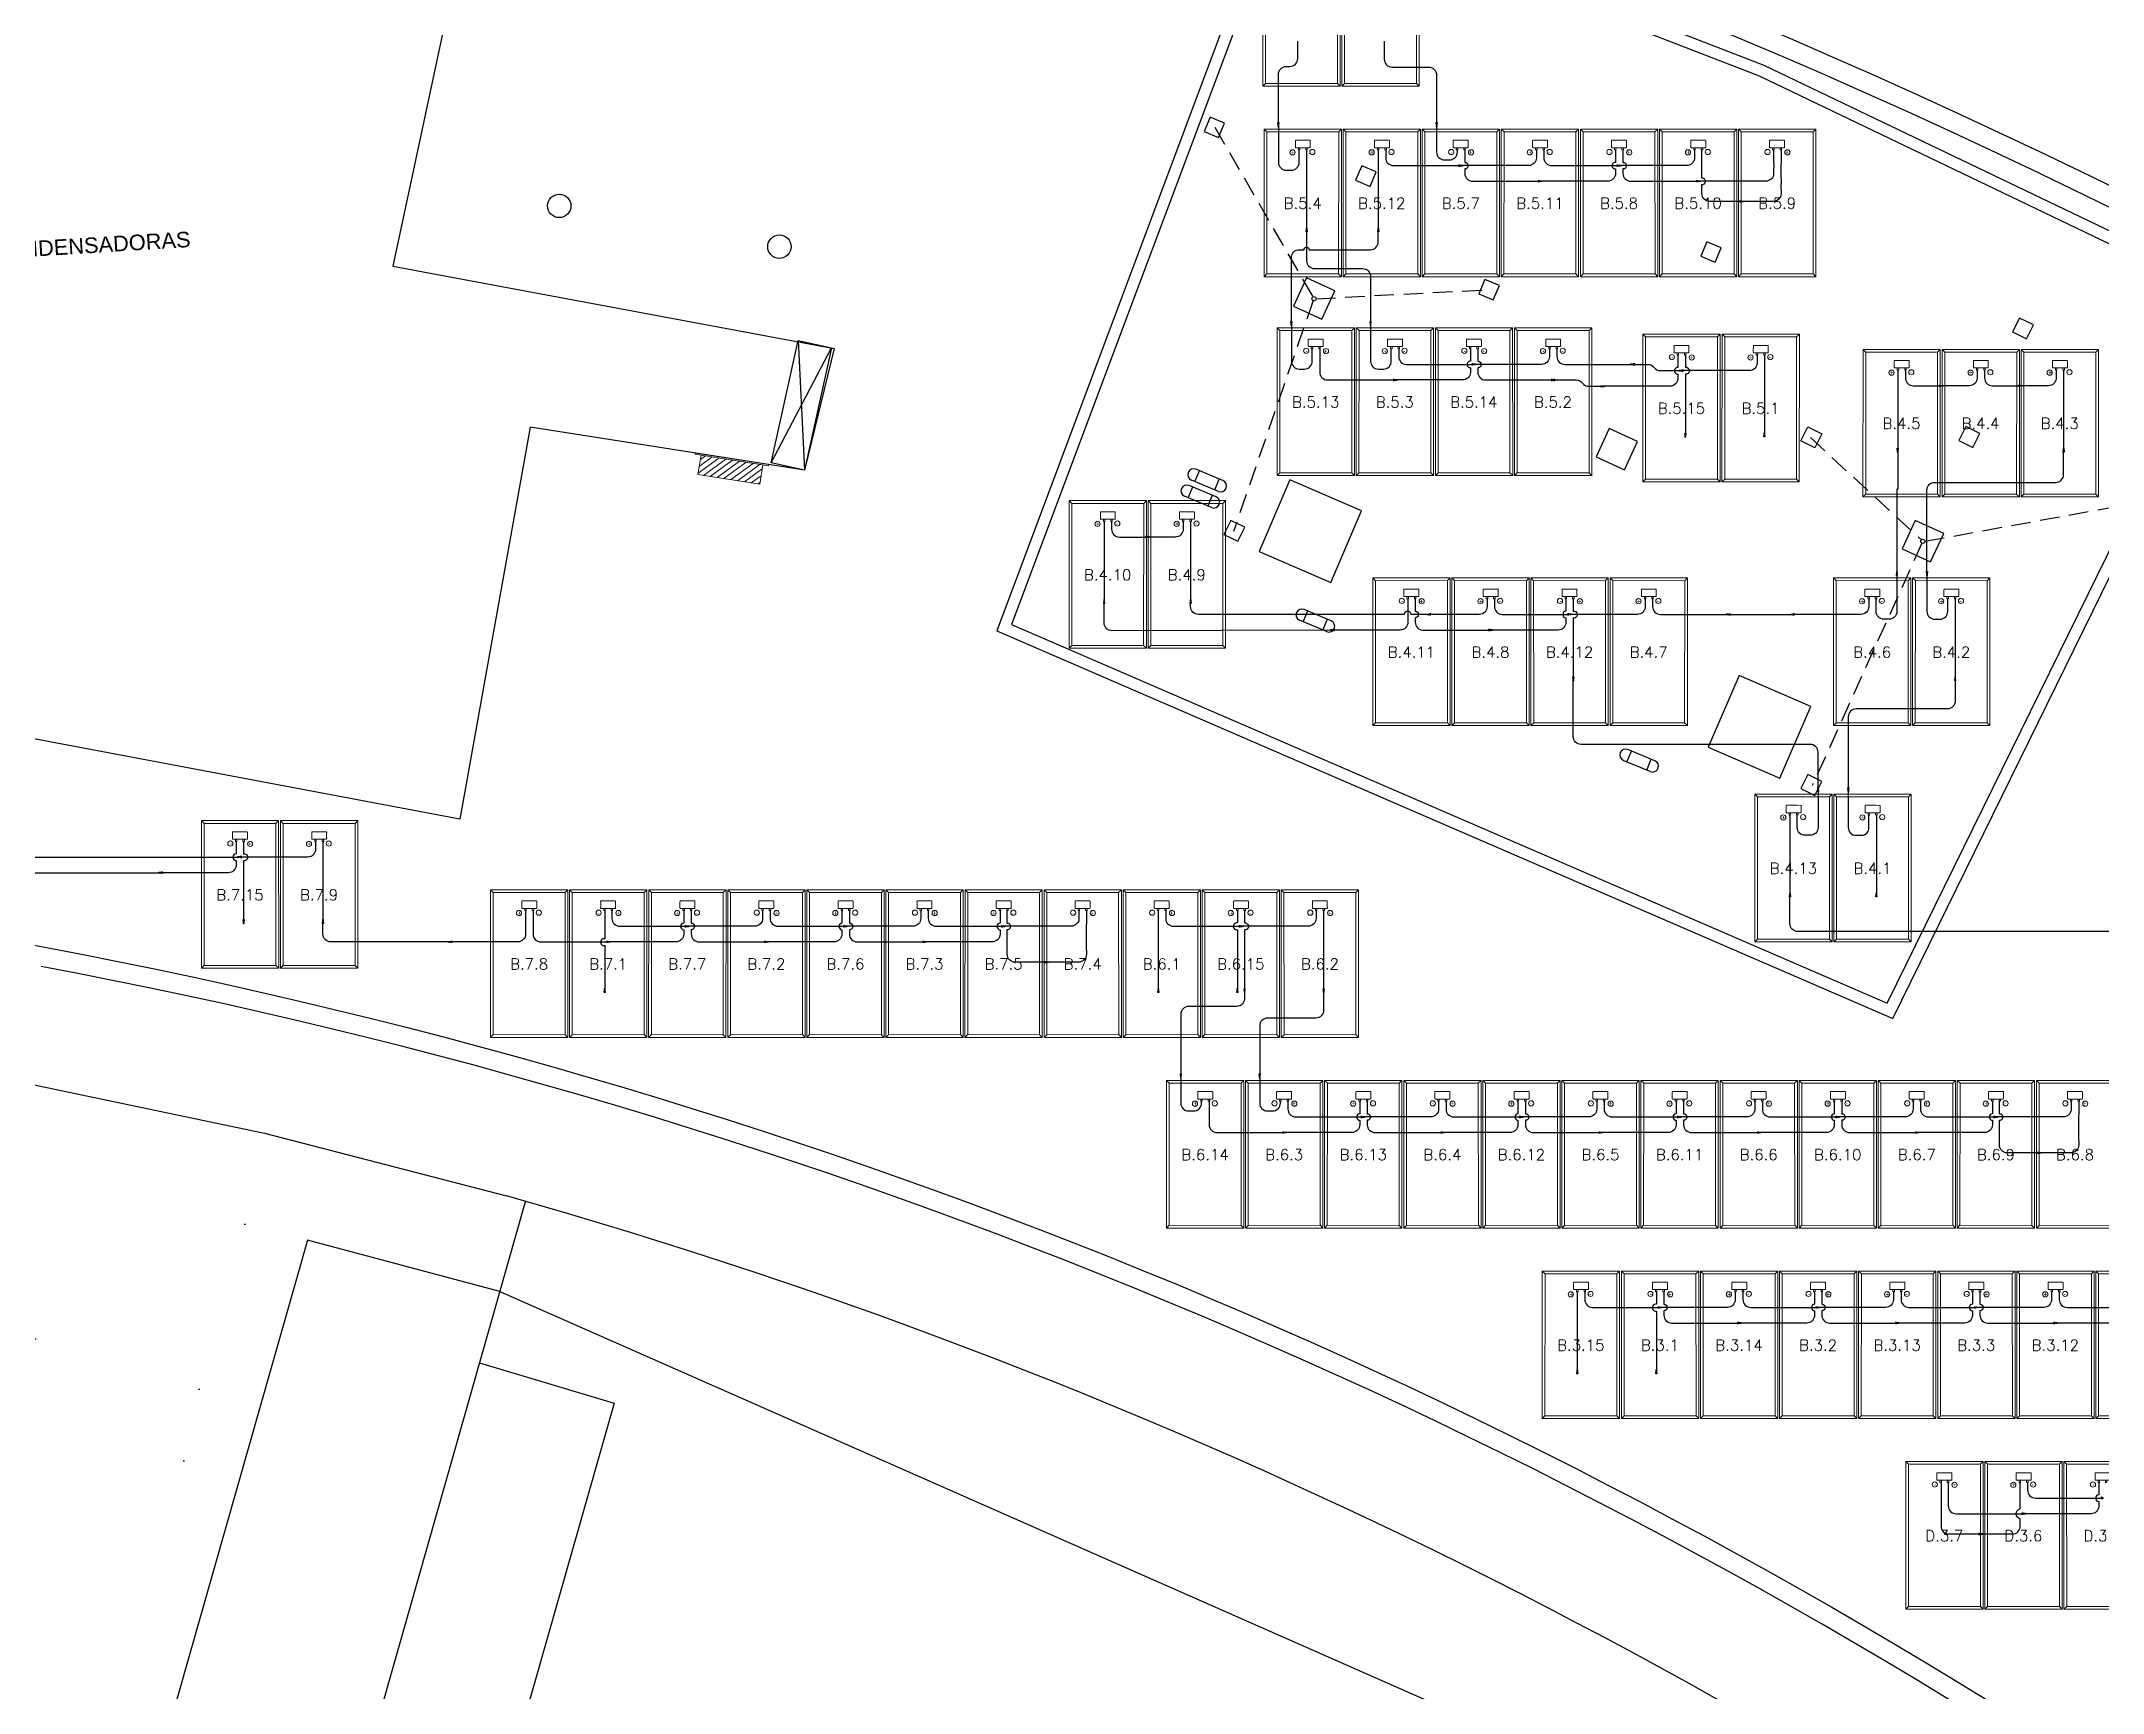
# Model space of a CAD drawing. Header units: metres. Extents: x 1796 to 2240, y -1398 to -999.
# Drawn here: x 2028.42 to 2054.83, y -1187.99 to -1166.85 of the extents above; entities that cross this region are included whole.
import ezdxf

# ---------------------------------------------------------------- set-up
doc = ezdxf.new("R2010")
doc.units = ezdxf.units.M
doc.header["$MEASUREMENT"] = 0
doc.linetypes.add('HIDDEN', pattern=[0.375, 0.25, -0.125])
for name, color, linetype in [('ARQUITETURA', 253, 'CONTINUOUS'), ('CABO_MODULO_FV', 7, 'CONTINUOUS'), ('CABO_ORION_FV', 7, 'CONTINUOUS'), ('CONECTOR_MODULO_FV', 3, 'CONTINUOUS'), ('MÓDULOS FV', 7, 'CONTINUOUS'), ('SHAFT', 6, 'CONTINUOUS')]:
    doc.layers.add(name, color=color, linetype=linetype)
for name, color, linetype, lineweight in [('MOD_ALOCADOS_A', 5, 'CONTINUOUS', 9), ('MODULOS_PV', 2, 'CONTINUOUS', 9), ('String Box', 3, 'CONTINUOUS', 9)]:
    doc.layers.add(name, color=color, linetype=linetype, lineweight=lineweight)
doc.styles.add('ENGECAD', font='arial.ttf')
doc.styles.add('R120-500', font='romans.shx', dxfattribs={"height": 1.5})

# ---------------------------------------------------------------- blocks, each defined once
blk = doc.blocks.new('modulo')
at = {"layer": 'MODULOS_PV', "color": 8}
for p, q in [((-0.751, 2.014), (-0.753, 2.063)), ((-1.381, 1.342), (-1.43, 1.34)), ((0.577, 0.769), (0.626, 0.771)), ((-0.053, 0.097), (-0.051, 0.048))]:
    blk.add_line(p, q, dxfattribs=at)
for points in [[(-1.43, 1.34), (-0.753, 2.063), (0.626, 0.771), (-0.051, 0.048)], [(-1.381, 1.342), (-0.751, 2.014), (0.577, 0.769), (-0.053, 0.097)]]:
    blk.add_lwpolyline(points, close=True, dxfattribs=at)
for points in [[(-0.956, 1.498), (-0.935, 1.478), (-0.922, 1.492), (-0.943, 1.512)], [(-0.878, 1.581), (-0.857, 1.562), (-0.87, 1.548), (-0.891, 1.567)]]:
    blk.add_lwpolyline(points, dxfattribs=at)
blk.add_circle((-0.793, 1.591), 0.0332, dxfattribs=at)
at = {"layer": 'MODULOS_PV', "color": 1}
blk.add_circle((-0.963, 1.403), 0.0332, dxfattribs=at)
at = {"layer": 'MODULOS_PV', "color": 8}
blk.add_open_spline([(-0.986, 1.473), (-1.006, 1.493), (-1.027, 1.512), (-1.048, 1.532), (-1.048, 1.532), (-1.049, 1.534), (-1.049, 1.536), (-1.048, 1.538), (-1.048, 1.539), (-1.007, 1.583), (-0.966, 1.627), (-0.925, 1.67), (-0.924, 1.671), (-0.922, 1.672), (-0.919, 1.672), (-0.918, 1.671), (-0.917, 1.671), (-0.897, 1.652), (-0.876, 1.632), (-0.855, 1.613), (-0.855, 1.612), (-0.854, 1.611), (-0.854, 1.608), (-0.855, 1.606), (-0.855, 1.605), (-0.896, 1.561), (-0.937, 1.518), (-0.978, 1.474), (-0.979, 1.473), (-0.981, 1.472), (-0.984, 1.472), (-0.985, 1.473), (-0.986, 1.473)], degree=3, knots=[0, 0, 0, 0, 1, 1, 1, 1.002534, 1.003925, 1.008052, 1.008052, 1.008052, 2.008052, 2.008052, 2.008052, 2.012179, 2.01357, 2.016104, 2.016104, 2.016104, 3.016104, 3.016104, 3.016104, 3.018638, 3.02003, 3.024156, 3.024156, 3.024156, 4.024156, 4.024156, 4.024156, 4.028283, 4.029675, 4.032208, 4.032208, 4.032208, 4.032208], dxfattribs=at)
at = {"layer": 'MODULOS_PV', "color": 8, "insert": (-0.827, 1.597), "char_height": 0.0572, "width": 0.10748, "attachment_point": 1, "rotation": 46.8722}
blk.add_mtext('-', dxfattribs=at)
at = {"layer": 'MODULOS_PV', "color": 1, "insert": (-0.997, 1.409), "char_height": 0.0572, "width": 0.10748, "attachment_point": 1, "rotation": 46.8722}
blk.add_mtext('+', dxfattribs=at)
blk = doc.blocks.new('CONECTOR_PLACA')
at = {"layer": 'CONECTOR_MODULO_FV'}
blk.add_hatch(color=256, dxfattribs=at).paths.add_polyline_path([(-0.001, -0.018), (0.001, -0.018), (0.001, -0.024), (0, -0.024), (-0.001, -0.024)])
for p, q in [((0, 0), (-0.006, 0)), ((-0.006, 0), (-0.006, -0.018)), ((0.006, 0), (0, 0)), ((0.006, -0.018), (0.006, 0)), ((-0.006, -0.018), (0.006, -0.018)), ((-0.001, -0.018), (-0.001, -0.024)), ((0.001, -0.018), (0.001, -0.024))]:
    blk.add_line(p, q, dxfattribs=at)
for points in [[(-0.002, -0.018), (-0.002, -0.022), (-0.001, -0.023), (-0.001, -0.024), (0, -0.024)], [(0.002, -0.018), (0.002, -0.022), (0.001, -0.023), (0.001, -0.024), (0, -0.024)]]:
    blk.add_lwpolyline(points, dxfattribs=at)
blk = doc.blocks.new('CONECTOR ORION')
at = {"layer": 'CONECTOR_MODULO_FV', "true_color": 0xf8d731}
blk.add_hatch(color=40, dxfattribs=at).paths.add_polyline_path([(-537.822, -669.536), (-537.822, -669.538), (-537.816, -669.538), (-537.816, -669.537), (-537.816, -669.536)])
at = {"layer": 'CONECTOR_MODULO_FV', "color": 40, "true_color": 0xf8d731}
for p, q in [((-537.84, -669.537), (-537.84, -669.531)), ((-537.84, -669.531), (-537.822, -669.531)), ((-537.84, -669.543), (-537.84, -669.537)), ((-537.822, -669.543), (-537.84, -669.543)), ((-537.822, -669.531), (-537.822, -669.543)), ((-537.822, -669.536), (-537.816, -669.536)), ((-537.822, -669.538), (-537.816, -669.538))]:
    blk.add_line(p, q, dxfattribs=at)
for points in [[(-537.822, -669.534), (-537.818, -669.534), (-537.817, -669.536), (-537.816, -669.536), (-537.816, -669.537)], [(-537.822, -669.539), (-537.818, -669.539), (-537.817, -669.538), (-537.816, -669.538), (-537.816, -669.537)]]:
    blk.add_lwpolyline(points, dxfattribs=at)

msp = doc.modelspace()

# ---------------------------------------------------------------- hatches: boundary and pattern name
at = {"layer": 'ARQUITETURA'}
h = msp.add_hatch(dxfattribs=at)
h.set_pattern_fill('AR-SAND', color=116, scale=3, angle=-46.877, style=0)
h.set_pattern_definition([(350.62296, (1466.5355, -762.2295), (4.08992, 4.08927), [0, -4.56, 0, -5.1, 0, -4.875]), (320.623, (1466.5355, -762.2295), (9.808834, 1.91215), [0, -2.46, 0, -4.11, 0, -1.575]), (280.62296, (1464.013, -759.536), (6.39856, -6.807323), [0, -1.5, 0, -5.4, 0, -7.05]), (270.623, (1464.013, -759.536), (8.08648, -4.78256), [0, -0.75, 0, -3.54, 0, -4.05])])
h.paths.add_polyline_path([(2034.003, -1199.578), (2030.034, -1197.824), (2030.756, -1195.285), (2030.525, -1195.183), (2031.078, -1193.241), (2028.953, -1192.304), (2031.828, -1182.199), (2034.292, -1182.856), (2034.62, -1181.702, 0.00088), (2034.38, -1181.633), (2031.277, -1180.832), (2028.142, -1180.171), (2017.035, -1178.091), (2010.572, -1176.881), (2018.535, -1211.035), (2028.131, -1212.91)])
at = {"layer": 'String Box'}
h = msp.add_hatch(dxfattribs=at)
h.set_pattern_fill('ANSI31', color=256, scale=0.5, angle=351.1313)
h.set_pattern_definition([(36.131336, (2364.90694, -885.9768), (-0.036852386, 0.05047922), [])])
h.paths.add_polyline_path([(2036.87, -1172.151), (2036.831, -1172.398), (2037.622, -1172.521), (2037.66, -1172.274)])

# ---------------------------------------------------------------- linework, layer by layer
at = {"layer": 'ARQUITETURA', "linetype": 'HIDDEN'}
for p, q in [((2043.451, -1167.95), (2044.706, -1170.124)), ((2044.748, -1170.147), (2046.966, -1170.031)), ((2044.711, -1170.171), (2043.689, -1173.129)), ((2051.081, -1171.925), (2052.502, -1173.235)), ((2052.548, -1173.252), (2054.955, -1172.814)), ((2052.509, -1173.277), (2051.105, -1176.379))]:
    msp.add_line(p, q, dxfattribs=at)
at = {"layer": 'ARQUITETURA'}
for p, q in [((2043.497, -1172.614), (2043.151, -1172.469)), ((2043.197, -1172.488), (2043.255, -1172.35)), ((2043.555, -1172.476), (2043.209, -1172.331)), ((2043.451, -1172.595), (2043.509, -1172.456)), ((2043.41, -1172.822), (2043.064, -1172.676)), ((2043.11, -1172.696), (2043.168, -1172.557)), ((2043.468, -1172.683), (2043.122, -1172.538)), ((2043.364, -1172.802), (2043.422, -1172.664)), ((2044.883, -1174.409), (2044.537, -1174.264)), ((2044.583, -1174.283), (2044.641, -1174.145)), ((2044.941, -1174.271), (2044.595, -1174.126)), ((2044.837, -1174.39), (2044.895, -1174.251)), ((2049.088, -1176.063), (2048.742, -1175.918)), ((2049.03, -1176.202), (2048.684, -1176.057)), ((2048.731, -1176.076), (2048.789, -1175.938)), ((2048.984, -1176.182), (2049.042, -1176.044)), ((2028.142, -1180.171), (2031.277, -1180.832)), ((2031.277, -1180.832), (2034.38, -1181.633)), ((2034.622, -1181.696), (2030.034, -1197.824)), ((2031.828, -1182.199), (2028.953, -1192.304)), ((2034.292, -1182.856), (2031.828, -1182.199)), ((2034.292, -1182.856), (2051.642, -1190.504)), ((2034.032, -1183.77), (2035.756, -1184.288)), ((2035.756, -1184.288), (2032.419, -1196.018))]:
    msp.add_line(p, q, dxfattribs=at)
for points in [[(2026.848, -1173.552), (2021.943, -1172.57), (2023.577, -1162.35), (2034.056, -1164.419), (2032.923, -1169.73), (2038.577, -1170.784), (2038.196, -1172.341), (2034.683, -1171.793), (2033.78, -1176.812), (2026.508, -1175.441)], [(2052.065, -1179.168), (2056.474, -1170.194), (2050.429, -1167.298), (2044.36, -1164.949), (2040.849, -1174.32)], [(2043.313, -1168.006), (2043.498, -1168.083), (2043.575, -1167.899), (2043.39, -1167.821)], [(2045.255, -1168.631), (2045.44, -1168.709), (2045.517, -1168.524), (2045.333, -1168.447)], [(2049.676, -1169.601), (2049.861, -1169.679), (2049.938, -1169.494), (2049.753, -1169.417)], [(2044.458, -1170.241), (2044.821, -1170.408), (2044.988, -1170.045), (2044.625, -1169.878)], [(2046.835, -1170.084), (2047.019, -1170.161), (2047.096, -1169.977), (2046.912, -1169.9)], [(2053.67, -1170.573), (2053.849, -1170.661), (2053.937, -1170.482), (2053.758, -1170.394)], [(2048.336, -1172.171), (2048.7, -1172.338), (2048.866, -1171.974), (2048.503, -1171.807)], [(2051.137, -1172.056), (2050.959, -1171.967), (2051.048, -1171.788), (2051.227, -1171.878)], [(2052.984, -1171.963), (2053.163, -1172.051), (2053.252, -1171.872), (2053.072, -1171.784)], [(2044.018, -1173.385), (2044.936, -1173.782), (2045.332, -1172.864), (2044.414, -1172.467)], [(2043.569, -1173.164), (2043.748, -1173.253), (2043.837, -1173.073), (2043.657, -1172.985)], [(2052.257, -1173.349), (2052.621, -1173.515), (2052.788, -1173.152), (2052.424, -1172.985)], [(2049.771, -1175.888), (2050.689, -1176.285), (2051.086, -1175.367), (2050.168, -1174.97)], [(2050.958, -1176.417), (2051.138, -1176.506), (2051.226, -1176.326), (2051.046, -1176.238)]]:
    msp.add_lwpolyline(points, close=True, dxfattribs=at)
msp.add_lwpolyline([(2052.137, -1179.363), (2056.676, -1170.124), (2050.488, -1167.16), (2044.273, -1164.755), (2040.659, -1174.401), (2052.137, -1179.362)], dxfattribs=at)
msp.add_lwpolyline([(2006.496, -1174.337), (2028.464, -1178.451, -0.210066), (2076.809, -1211.471)], format="xyb", dxfattribs=at)
at = {"layer": 'ARQUITETURA', "color": 6}
for centre in [(2035.054, -1168.959), (2037.874, -1169.481)]:
    msp.add_circle(centre, 0.15, dxfattribs=at)
at = {"layer": 'ARQUITETURA'}
for centre in [(2044.722, -1170.146), (2052.521, -1173.253)]:
    msp.add_circle(centre, 0.0267, dxfattribs=at)
for centre, radius, start, end in [((2015.073, -1249.958), 90.5, 31.93963, 79.39324), ((2015.073, -1249.958), 90.25, 31.93963, 79.39324), ((2043.18, -1172.4), 0.075, 67.2415, 247.2415), ((2043.526, -1172.545), 0.075, 247.2415, 67.2415), ((2043.093, -1172.607), 0.075, 67.2415, 247.2415), ((2043.439, -1172.752), 0.075, 247.2415, 67.2415), ((2044.566, -1174.195), 0.075, 67.2415, 247.2415), ((2044.912, -1174.34), 0.075, 247.2415, 67.2415), ((2048.713, -1175.987), 0.075, 67.2415, 247.2415), ((2049.059, -1176.132), 0.075, 247.2415, 67.2415), ((2015.073, -1249.958), 72.5, 31.93963, 79.39324), ((2015.073, -1249.958), 71, 31.93963, 74.22149)]:
    msp.add_arc(centre, radius, start, end, dxfattribs=at)
at = {"layer": 'CABO_MODULO_FV'}
for p, q in [((2044.627, -1168.242), (2044.627, -1169.242)), ((2050.492, -1170.868), (2050.492, -1171.868)), ((2054.324, -1171.062), (2054.324, -1172.062)), ((2043.142, -1172.999), (2043.142, -1173.999)), ((2052.935, -1173.989), (2052.935, -1174.989)), ((2051.926, -1176.757), (2051.926, -1177.757)), ((2032.027, -1177.096), (2032.027, -1178.096)), ((2042.727, -1177.981), (2042.727, -1178.981))]:
    msp.add_line(p, q, dxfattribs=at)
at = {"layer": 'CABO_MODULO_FV', "color": 1}
for p, q in [((2045.545, -1168.242), (2045.545, -1169.242)), ((2052.2, -1171.062), (2052.2, -1172.062)), ((2042.034, -1172.999), (2042.034, -1173.999)), ((2050.818, -1176.757), (2050.818, -1177.757)), ((2044.845, -1177.981), (2044.845, -1178.981)), ((2048.095, -1182.862), (2048.095, -1183.862))]:
    msp.add_line(p, q, dxfattribs=at)
for points in [[(2044.266, -1167.941), (2044.266, -1168.402, 0.414211), (2044.366, -1168.502), (2044.432, -1168.502, 0.414214), (2044.532, -1168.402), (2044.532, -1168.242)], [(2047.571, -1168.242), (2047.571, -1168.342, -0.414214), (2047.471, -1168.442), (2046.623, -1168.442)], [(2046.654, -1168.242), (2046.654, -1168.401, -1), (2046.654, -1168.486), (2046.654, -1168.542, 0.414214), (2046.754, -1168.642), (2047.595, -1168.642)], [(2049.597, -1168.242), (2049.597, -1168.342, -0.414214), (2049.497, -1168.442), (2048.649, -1168.442)], [(2048.68, -1168.242), (2048.68, -1168.401, -1), (2048.68, -1168.486), (2048.68, -1168.542, 0.414214), (2048.78, -1168.642), (2049.621, -1168.642)], [(2050.705, -1168.242), (2050.703, -1168.6, -0.030541), (2050.703, -1168.688), (2050.705, -1168.802, -0.414214), (2050.605, -1168.902), (2050.222, -1168.902)], [(2045.446, -1170.486), (2045.446, -1170.947, 0.414211), (2045.546, -1171.047), (2045.612, -1171.047, 0.414214), (2045.712, -1170.947), (2045.712, -1170.787)], [(2044.795, -1170.787), (2044.795, -1170.946, -0.003938), (2044.795, -1171.031), (2044.795, -1171.087, 0.414214), (2044.895, -1171.187), (2045.736, -1171.187)], [(2047.738, -1170.787), (2047.738, -1170.887, -0.414214), (2047.638, -1170.987), (2046.791, -1170.987)], [(2046.82, -1170.787), (2046.82, -1170.946, -1), (2046.82, -1171.031), (2046.82, -1171.087, 0.414214), (2046.92, -1171.187), (2047.761, -1171.187)], [(2050.397, -1170.868), (2050.397, -1170.968, -0.414214), (2050.297, -1171.068), (2049.45, -1171.068)], [(2049.479, -1170.868), (2049.479, -1171.025, -1.170805), (2049.479, -1171.113), (2049.479, -1171.868)], [(2053.216, -1171.062), (2053.216, -1171.162, -0.414214), (2053.116, -1171.262), (2052.78, -1171.262)], [(2054.229, -1171.062), (2054.229, -1171.162, -0.414214), (2054.129, -1171.262), (2053.793, -1171.262)], [(2043.047, -1172.999), (2043.047, -1173.099, -0.414214), (2042.947, -1173.199), (2042.611, -1173.199)], [(2052.574, -1173.689), (2052.574, -1174.15, 0.414211), (2052.674, -1174.25), (2052.74, -1174.25, 0.414214), (2052.84, -1174.15), (2052.84, -1173.989)], [(2046.018, -1173.989), (2046.018, -1174.148, -1), (2046.018, -1174.233), (2046.018, -1174.289, 0.414214), (2046.118, -1174.389), (2046.959, -1174.389)], [(2046.938, -1173.989), (2046.938, -1174.089, -0.414214), (2046.838, -1174.189), (2046.219, -1174.189)], [(2048.964, -1173.989), (2048.964, -1174.089, -0.414214), (2048.864, -1174.189), (2048.016, -1174.189)], [(2048.043, -1173.989), (2048.043, -1174.147, -1.170805), (2048.043, -1174.235), (2048.043, -1174.989)], [(2051.827, -1173.989), (2051.827, -1174.089, -0.414214), (2051.727, -1174.189), (2050.879, -1174.189)], [(2051.565, -1176.456), (2051.565, -1176.917, 0.414211), (2051.665, -1177.017), (2051.731, -1177.017, 0.414214), (2051.831, -1176.917), (2051.831, -1176.757)], [(2031.932, -1177.096), (2031.932, -1177.196, -0.414214), (2031.832, -1177.296), (2030.984, -1177.296)], [(2031.011, -1177.096), (2031.011, -1177.254, -1.170805), (2031.011, -1177.342), (2031.011, -1178.096)], [(2034.623, -1177.981), (2034.623, -1178.14, 0.001519), (2034.623, -1178.225), (2034.623, -1178.281, -0.414214), (2034.523, -1178.381), (2033.682, -1178.381)], [(2036.648, -1177.981), (2036.648, -1178.14, 0.928013), (2036.648, -1178.225), (2036.648, -1178.281, -0.414214), (2036.548, -1178.381), (2035.707, -1178.381)], [(2035.728, -1177.981), (2035.728, -1178.081, 0.414214), (2035.828, -1178.181), (2036.663, -1178.181)], [(2038.674, -1177.981), (2038.674, -1178.14, 0.928013), (2038.674, -1178.225), (2038.674, -1178.281, -0.414214), (2038.574, -1178.381), (2037.733, -1178.381)], [(2037.754, -1177.981), (2037.754, -1178.081, 0.414214), (2037.854, -1178.181), (2038.689, -1178.181)], [(2040.7, -1177.981), (2040.7, -1178.14, 0.928013), (2040.7, -1178.225), (2040.7, -1178.281, -0.414214), (2040.6, -1178.381), (2039.759, -1178.381)], [(2039.78, -1177.981), (2039.78, -1178.081, 0.414214), (2039.88, -1178.181), (2040.715, -1178.181)], [(2041.806, -1177.981), (2041.804, -1178.339, -0.030541), (2041.804, -1178.427), (2041.806, -1178.541, -0.414214), (2041.706, -1178.641), (2041.323, -1178.641)], [(2042.822, -1177.981), (2042.822, -1178.081, 0.414214), (2042.922, -1178.181), (2043.757, -1178.181)], [(2043.74, -1177.981), (2043.74, -1178.139, 1.170805), (2043.74, -1178.227), (2043.74, -1178.981)], [(2043.016, -1180.121), (2043.016, -1180.446, 0.414211), (2043.116, -1180.546), (2043.182, -1180.546, 0.414214), (2043.282, -1180.446), (2043.282, -1180.422)], [(2045.308, -1180.422), (2045.308, -1180.581, 0.928013), (2045.308, -1180.666), (2045.308, -1180.722, -0.414214), (2045.208, -1180.822), (2044.367, -1180.822)], [(2044.387, -1180.422), (2044.387, -1180.522, 0.414214), (2044.487, -1180.622), (2045.322, -1180.622)], [(2047.334, -1180.422), (2047.334, -1180.581, 0.928013), (2047.334, -1180.666), (2047.334, -1180.722, -0.414214), (2047.234, -1180.822), (2046.393, -1180.822)], [(2046.413, -1180.422), (2046.413, -1180.522, 0.414214), (2046.513, -1180.622), (2047.348, -1180.622)], [(2049.36, -1180.422), (2049.36, -1180.581, 0.928013), (2049.36, -1180.666), (2049.36, -1180.722, -0.414214), (2049.26, -1180.822), (2048.419, -1180.822)], [(2048.439, -1180.422), (2048.439, -1180.522, 0.414214), (2048.539, -1180.622), (2049.374, -1180.622)], [(2051.386, -1180.422), (2051.386, -1180.581, 0.928013), (2051.386, -1180.666), (2051.386, -1180.722, -0.414214), (2051.286, -1180.822), (2050.445, -1180.822)], [(2050.465, -1180.422), (2050.465, -1180.522, 0.414214), (2050.565, -1180.622), (2051.4, -1180.622)], [(2053.412, -1180.422), (2053.412, -1180.581, 0.928013), (2053.412, -1180.666), (2053.412, -1180.722, -0.414214), (2053.312, -1180.822), (2052.471, -1180.822)], [(2052.491, -1180.422), (2052.491, -1180.522, 0.414214), (2052.591, -1180.622), (2053.426, -1180.622)], [(2054.517, -1180.422), (2054.515, -1180.78, -0.030541), (2054.515, -1180.868), (2054.517, -1180.982, -0.414214), (2054.417, -1181.082), (2054.035, -1181.082)], [(2050.117, -1182.862), (2050.117, -1182.962, -0.414214), (2050.017, -1183.062), (2049.173, -1183.062)], [(2049.204, -1182.862), (2049.204, -1183.021, -1), (2049.204, -1183.106), (2049.204, -1183.162, 0.414214), (2049.304, -1183.262), (2050.145, -1183.262)], [(2052.143, -1182.862), (2052.143, -1182.962, -0.414214), (2052.043, -1183.062), (2051.199, -1183.062)], [(2051.226, -1182.862), (2051.226, -1183.021, -1), (2051.226, -1183.106), (2051.226, -1183.162, 0.414214), (2051.326, -1183.262), (2052.167, -1183.262)], [(2054.169, -1182.862), (2054.169, -1182.962, -0.414214), (2054.069, -1183.062), (2053.225, -1183.062)], [(2053.252, -1182.862), (2053.252, -1183.021, -1), (2053.252, -1183.106), (2053.252, -1183.162, 0.414214), (2053.352, -1183.262), (2054.193, -1183.262)], [(2052.846, -1185.302), (2052.846, -1185.461, -0.032284), (2052.846, -1185.546), (2052.846, -1185.602, 0.414214), (2052.946, -1185.702), (2053.787, -1185.702)], [(2053.285, -1185.962), (2053.668, -1185.962, 0.414214), (2053.768, -1185.862), (2053.768, -1185.769, -0.823789), (2053.768, -1185.642), (2053.768, -1185.302)]]:
    msp.add_lwpolyline(points, format="xyb", dxfattribs=at)
at = {"layer": 'CABO_MODULO_FV'}
for points in [[(2046.292, -1167.941), (2046.292, -1168.269, 0.414211), (2046.392, -1168.369), (2046.458, -1168.369, 0.414214), (2046.558, -1168.269), (2046.558, -1168.242)], [(2045.64, -1168.242), (2045.64, -1168.342, 0.414214), (2045.74, -1168.442), (2046.575, -1168.442)], [(2048.584, -1168.242), (2048.584, -1168.401, 1.013288), (2048.584, -1168.486), (2048.584, -1168.542, -0.414214), (2048.484, -1168.642), (2047.643, -1168.642)], [(2047.666, -1168.242), (2047.666, -1168.342, 0.414214), (2047.766, -1168.442), (2048.601, -1168.442)], [(2050.61, -1168.242), (2050.61, -1168.401, -0.0051), (2050.61, -1168.486), (2050.61, -1168.542, -0.414214), (2050.51, -1168.642), (2049.669, -1168.642)], [(2050.174, -1168.902), (2049.791, -1168.902, -0.414214), (2049.691, -1168.802), (2049.691, -1168.684, 1.159254), (2049.691, -1168.605), (2049.691, -1168.242)], [(2044.433, -1170.486), (2044.433, -1170.947, 0.414211), (2044.533, -1171.047), (2044.599, -1171.047, 0.414214), (2044.699, -1170.947), (2044.699, -1170.787)], [(2046.725, -1170.787), (2046.725, -1170.946, 1.013288), (2046.725, -1171.031), (2046.725, -1171.087, -0.414214), (2046.625, -1171.187), (2045.785, -1171.187)], [(2045.807, -1170.787), (2045.807, -1170.887, 0.414214), (2045.907, -1170.987), (2046.742, -1170.987)], [(2047.833, -1170.787), (2047.833, -1170.887, 0.414214), (2047.933, -1170.987), (2048.781, -1170.987)], [(2049.381, -1170.868), (2049.381, -1171.027, 1.013288), (2049.381, -1171.112), (2049.381, -1171.168, -0.414214), (2049.281, -1171.268), (2048.441, -1171.268)], [(2052.298, -1171.062), (2052.298, -1171.162, 0.414214), (2052.398, -1171.262), (2052.731, -1171.262)], [(2053.311, -1171.062), (2053.311, -1171.162, 0.414214), (2053.411, -1171.262), (2053.744, -1171.262)], [(2042.129, -1172.999), (2042.129, -1173.099, 0.414214), (2042.229, -1173.199), (2042.562, -1173.199)], [(2052.188, -1173.689), (2052.188, -1174.15, -0.414211), (2052.088, -1174.25), (2052.022, -1174.25, -0.414214), (2051.922, -1174.15), (2051.922, -1173.989)], [(2045.925, -1173.989), (2045.925, -1174.148, -0.0051), (2045.925, -1174.233), (2045.925, -1174.289, -0.414214), (2045.825, -1174.389), (2044.984, -1174.389)], [(2047.948, -1173.989), (2047.948, -1174.148, 0.928013), (2047.948, -1174.233), (2047.948, -1174.289, -0.414214), (2047.848, -1174.389), (2047.007, -1174.389)], [(2047.033, -1173.989), (2047.033, -1174.089, 0.414214), (2047.133, -1174.189), (2047.967, -1174.189)], [(2049.059, -1173.989), (2049.059, -1174.089, 0.414214), (2049.159, -1174.189), (2050.006, -1174.189)], [(2051.179, -1176.456), (2051.179, -1176.917, -0.414211), (2051.079, -1177.017), (2051.013, -1177.017, -0.414214), (2050.913, -1176.917), (2050.913, -1176.757)], [(2030.916, -1177.096), (2030.916, -1177.255, 0.976491), (2030.916, -1177.34), (2030.916, -1177.396, -0.414214), (2030.816, -1177.496), (2029.975, -1177.496)], [(2034.718, -1177.981), (2034.718, -1178.14, -0.007755), (2034.718, -1178.225), (2034.718, -1178.281, 0.414214), (2034.818, -1178.381), (2035.658, -1178.381)], [(2035.636, -1177.981), (2035.636, -1178.341, 1.170805), (2035.636, -1178.429), (2035.636, -1178.981)], [(2037.659, -1177.981), (2037.659, -1178.081, -0.414214), (2037.559, -1178.181), (2036.711, -1178.181)], [(2036.744, -1177.981), (2036.744, -1178.14, -1), (2036.744, -1178.225), (2036.744, -1178.281, 0.414214), (2036.844, -1178.381), (2037.684, -1178.381)], [(2039.685, -1177.981), (2039.685, -1178.081, -0.414214), (2039.585, -1178.181), (2038.737, -1178.181)], [(2038.77, -1177.981), (2038.77, -1178.14, -1), (2038.77, -1178.225), (2038.77, -1178.281, 0.414214), (2038.87, -1178.381), (2039.71, -1178.381)], [(2041.711, -1177.981), (2041.711, -1178.081, -0.414214), (2041.611, -1178.181), (2040.763, -1178.181)], [(2041.275, -1178.641), (2040.892, -1178.641, -0.414214), (2040.792, -1178.541), (2040.792, -1178.223, 1.159254), (2040.792, -1178.145), (2040.792, -1177.981)], [(2044.749, -1177.981), (2044.749, -1178.081, -0.414214), (2044.649, -1178.181), (2043.805, -1178.181)], [(2043.832, -1177.981), (2043.832, -1178.139, -1.170805), (2043.832, -1178.227), (2043.832, -1178.981)], [(2044.026, -1180.121), (2044.026, -1180.446, 0.414211), (2044.126, -1180.546), (2044.192, -1180.546, 0.414214), (2044.292, -1180.446), (2044.292, -1180.422)], [(2043.378, -1180.422), (2043.378, -1180.581, -0.0088), (2043.378, -1180.666), (2043.378, -1180.722, 0.414214), (2043.478, -1180.822), (2044.319, -1180.822)], [(2046.318, -1180.422), (2046.318, -1180.522, -0.414214), (2046.218, -1180.622), (2045.37, -1180.622)], [(2045.404, -1180.422), (2045.404, -1180.581, -1), (2045.404, -1180.666), (2045.404, -1180.722, 0.414214), (2045.504, -1180.822), (2046.345, -1180.822)], [(2048.344, -1180.422), (2048.344, -1180.522, -0.414214), (2048.244, -1180.622), (2047.396, -1180.622)], [(2047.43, -1180.422), (2047.43, -1180.581, -1), (2047.43, -1180.666), (2047.43, -1180.722, 0.414214), (2047.53, -1180.822), (2048.371, -1180.822)], [(2050.37, -1180.422), (2050.37, -1180.522, -0.414214), (2050.27, -1180.622), (2049.422, -1180.622)], [(2049.456, -1180.422), (2049.456, -1180.581, -1), (2049.456, -1180.666), (2049.456, -1180.722, 0.414214), (2049.556, -1180.822), (2050.397, -1180.822)], [(2052.396, -1180.422), (2052.396, -1180.522, -0.414214), (2052.296, -1180.622), (2051.448, -1180.622)], [(2051.482, -1180.422), (2051.482, -1180.581, -1), (2051.482, -1180.666), (2051.482, -1180.722, 0.414214), (2051.582, -1180.822), (2052.423, -1180.822)], [(2054.422, -1180.422), (2054.422, -1180.522, -0.414214), (2054.322, -1180.622), (2053.474, -1180.622)], [(2053.986, -1181.082), (2053.603, -1181.082, -0.414214), (2053.503, -1180.982), (2053.503, -1180.664, 1.159254), (2053.503, -1180.585), (2053.503, -1180.422)], [(2048.19, -1182.862), (2048.19, -1182.962, 0.414214), (2048.29, -1183.062), (2049.125, -1183.062)], [(2049.108, -1182.862), (2049.108, -1183.02, 1.170805), (2049.108, -1183.108), (2049.108, -1183.862)], [(2051.134, -1182.862), (2051.134, -1183.021, 0.928013), (2051.134, -1183.106), (2051.134, -1183.162, -0.414214), (2051.034, -1183.262), (2050.193, -1183.262)], [(2050.216, -1182.862), (2050.216, -1182.962, 0.414214), (2050.316, -1183.062), (2051.151, -1183.062)], [(2053.156, -1182.862), (2053.156, -1183.021, 0.928013), (2053.156, -1183.106), (2053.156, -1183.162, -0.414214), (2053.056, -1183.262), (2052.215, -1183.262)], [(2052.242, -1182.862), (2052.242, -1182.962, 0.414214), (2052.342, -1183.062), (2053.177, -1183.062)], [(2055.182, -1182.862), (2055.182, -1183.021, 0.928013), (2055.182, -1183.106), (2055.182, -1183.162, -0.414214), (2055.082, -1183.262), (2054.241, -1183.262)], [(2054.268, -1182.862), (2054.268, -1182.962, 0.414214), (2054.368, -1183.062), (2055.203, -1183.062)], [(2052.754, -1185.302), (2052.756, -1185.66, 0.030541), (2052.756, -1185.748), (2052.754, -1185.862, 0.414214), (2052.854, -1185.962), (2053.236, -1185.962)], [(2054.776, -1185.302), (2054.776, -1185.461, 1), (2054.776, -1185.546), (2054.776, -1185.602, -0.414214), (2054.676, -1185.702), (2053.835, -1185.702)], [(2053.863, -1185.302), (2053.863, -1185.402, 0.414214), (2053.963, -1185.502), (2054.807, -1185.502)]]:
    msp.add_lwpolyline(points, format="xyb", dxfattribs=at)
at = {"layer": 'CABO_ORION_FV', "color": 9, "linetype": 'ByBlock', "true_color": 0xbababa}
for points in [[(2044.266, -1167.892), (2044.266, -1167.273, -0.414214), (2044.366, -1167.173), (2044.413, -1167.173, 0.414214), (2044.513, -1167.073), (2044.513, -1166.851)], [(2044.627, -1169.291), (2044.627, -1169.661, 0.414214), (2044.727, -1169.761), (2045.346, -1169.761, -0.414214), (2045.446, -1169.861), (2045.446, -1170.438)], [(2048.829, -1170.987), (2048.998, -1170.987, -0.23676), (2049.079, -1171.027, 0.23676), (2049.159, -1171.068), (2049.401, -1171.068)], [(2052.574, -1173.64), (2052.574, -1172.598, -0.414214), (2052.674, -1172.498), (2054.224, -1172.498, 0.414214), (2054.324, -1172.398), (2054.324, -1172.11)], [(2046.171, -1174.189), (2045.965, -1174.189, 0.952041), (2045.878, -1174.189), (2043.242, -1174.189, -0.414214), (2043.142, -1174.089), (2043.142, -1174.048)], [(2052.935, -1175.038), (2052.935, -1175.298, -0.414214), (2052.835, -1175.398), (2051.665, -1175.398, 0.414214), (2051.565, -1175.498), (2051.565, -1176.408)], [(2025.239, -1176.398), (2025.239, -1177.196, 0.414214), (2025.339, -1177.296), (2030.936, -1177.296)], [(2033.634, -1178.381), (2032.127, -1178.381, -0.414214), (2032.027, -1178.281), (2032.027, -1178.145)], [(2043.832, -1179.03), (2043.832, -1179.108, -0.414214), (2043.732, -1179.208), (2043.116, -1179.208, 0.414214), (2043.016, -1179.308), (2043.016, -1180.072)]]:
    msp.add_lwpolyline(points, format="xyb", dxfattribs=at)
at = {"layer": 'CABO_ORION_FV', "color": 14, "linetype": 'ByBlock'}
for points in [[(2045.621, -1166.851), (2045.621, -1167.082, 0.414214), (2045.721, -1167.182), (2046.192, -1167.182, -0.414214), (2046.292, -1167.282), (2046.292, -1167.892)], [(2044.433, -1170.438), (2044.433, -1169.619, -0.414214), (2044.533, -1169.519), (2044.595, -1169.519, -1), (2044.659, -1169.519), (2045.445, -1169.519, 0.414214), (2045.545, -1169.419), (2045.545, -1169.291)], [(2047.809, -1171.187), (2048.081, -1171.187, -0.23676), (2048.162, -1171.227, 0.23676), (2048.242, -1171.268), (2048.392, -1171.268)], [(2052.2, -1172.11), (2052.2, -1172.58, -0.414214), (2052.195, -1172.585), (2052.193, -1172.585, 0.414214), (2052.188, -1172.59), (2052.188, -1173.64)], [(2044.935, -1174.389), (2042.134, -1174.397, -0.41498), (2042.034, -1174.297), (2042.034, -1174.048)], [(2051.179, -1176.408), (2051.179, -1175.953, 0.414214), (2051.079, -1175.853), (2048.143, -1175.853, -0.414214), (2048.043, -1175.753), (2048.043, -1175.038)], [(2024.223, -1176.398), (2024.223, -1177.396, 0.414214), (2024.323, -1177.496), (2029.927, -1177.496)], [(2056.812, -1180.072), (2056.812, -1178.349, 0.414214), (2056.712, -1178.249), (2050.918, -1178.249, -0.414214), (2050.818, -1178.149), (2050.818, -1177.806)], [(2044.845, -1179.03), (2044.845, -1179.257, -0.414214), (2044.745, -1179.357), (2044.126, -1179.357, 0.414214), (2044.026, -1179.457), (2044.026, -1180.072)]]:
    msp.add_lwpolyline(points, format="xyb", dxfattribs=at)
at = {"layer": 'CABO_ORION_FV', "color": 9, "linetype": 'ByBlock', "true_color": 0xbababa}
msp.add_lwpolyline([(2050.055, -1174.19), (2050.831, -1174.189)], dxfattribs=at)
at = {"layer": 'SHAFT'}
for p, q in [((2037.769, -1172.247), (2038.543, -1170.776)), ((2038.115, -1170.681), (2038.197, -1172.341))]:
    msp.add_line(p, q, dxfattribs=at)
msp.add_lwpolyline([(2037.769, -1172.247), (2038.115, -1170.681), (2038.543, -1170.776), (2038.197, -1172.341)], close=True, dxfattribs=at)
at = {"layer": 'String Box'}
for points in [[(2036.799, -1172.123), (2037.736, -1172.269), (2037.734, -1172.285), (2036.797, -1172.139)], [(2036.87, -1172.151), (2037.66, -1172.274), (2037.622, -1172.521), (2036.831, -1172.398)]]:
    msp.add_lwpolyline(points, close=True, dxfattribs=at)

# ---------------------------------------------------------------- block references
at = {"layer": 'CONECTOR_MODULO_FV'}
for name, p, rotation in [('CONECTOR ORION', (2713.803, -1705.732), 270), ('CONECTOR_PLACA', (2044.266, -1167.941), 180), ('CONECTOR ORION', (2715.829, -1705.732), 270), ('CONECTOR_PLACA', (2046.292, -1167.941), 180), ('CONECTOR_PLACA', (2046.575, -1168.442), 90), ('CONECTOR_PLACA', (2048.601, -1168.442), 90), ('CONECTOR_PLACA', (2047.595, -1168.642), 90), ('CONECTOR_PLACA', (2049.621, -1168.642), 90), ('CONECTOR_PLACA', (2050.174, -1168.902), 90.00000000000001), ('CONECTOR ORION', (1375.09, -631.451), 90.00000000000001), ('CONECTOR ORION', (1376.008, -631.451), 90.00000000000001), ('CONECTOR ORION', (2713.97, -1708.278), 270), ('CONECTOR_PLACA', (2044.433, -1170.486), 180), ('CONECTOR ORION', (2714.983, -1708.278), 270), ('CONECTOR_PLACA', (2045.446, -1170.486), 180), ('CONECTOR_PLACA', (2046.742, -1170.987), 90), ('CONECTOR_PLACA', (2049.45, -1171.068), 270), ('CONECTOR_PLACA', (2045.736, -1171.187), 90), ('CONECTOR_PLACA', (2047.761, -1171.187), 90), ('CONECTOR_PLACA', (2052.731, -1171.262), 90), ('CONECTOR_PLACA', (2053.744, -1171.262), 90), ('CONECTOR ORION', (1380.955, -634.076), 90.00000000000001), ('CONECTOR ORION', (1384.787, -634.27), 90.00000000000001), ('CONECTOR_PLACA', (2042.562, -1173.199), 90), ('CONECTOR ORION', (2722.111, -1711.48), 270), ('CONECTOR_PLACA', (2052.574, -1173.689), 180), ('CONECTOR ORION', (1372.497, -636.208), 90.00000000000001), ('CONECTOR ORION', (1373.605, -636.208), 90.00000000000001), ('CONECTOR_PLACA', (2046.219, -1174.189), 270), ('CONECTOR_PLACA', (2047.967, -1174.189), 90), ('CONECTOR_PLACA', (2050.879, -1174.189), 270), ('CONECTOR_PLACA', (2044.984, -1174.389), 270), ('CONECTOR_PLACA', (2046.959, -1174.389), 90), ('CONECTOR ORION', (1383.398, -637.198), 90.00000000000001), ('CONECTOR ORION', (2721.102, -1714.247), 270), ('CONECTOR_PLACA', (2051.565, -1176.456), 180), ('CONECTOR_PLACA', (2029.975, -1177.496), 270), ('CONECTOR_PLACA', (2030.984, -1177.296), 270), ('CONECTOR ORION', (1381.281, -639.966), 90.00000000000001), ('CONECTOR ORION', (1382.389, -639.966), 90.00000000000001), ('CONECTOR ORION', (1362.49, -640.305), 90.00000000000001), ('CONECTOR_PLACA', (2036.663, -1178.181), 90), ('CONECTOR_PLACA', (2038.689, -1178.181), 90), ('CONECTOR_PLACA', (2040.715, -1178.181), 90), ('CONECTOR_PLACA', (2043.757, -1178.181), 90), ('CONECTOR_PLACA', (2033.682, -1178.381), 270), ('CONECTOR_PLACA', (2035.658, -1178.381), 90), ('CONECTOR_PLACA', (2037.684, -1178.381), 90), ('CONECTOR_PLACA', (2039.71, -1178.381), 90), ('CONECTOR_PLACA', (2041.275, -1178.641), 90.00000000000001), ('CONECTOR ORION', (1366.099, -641.19), 90.00000000000001), ('CONECTOR ORION', (1373.19, -641.19), 90.00000000000001), ('CONECTOR ORION', (1374.203, -641.19), 90.00000000000001), ('CONECTOR ORION', (2712.553, -1717.912), 270), ('CONECTOR_PLACA', (2043.016, -1180.121), 180), ('CONECTOR ORION', (2713.563, -1717.912), 270), ('CONECTOR_PLACA', (2044.026, -1180.121), 180), ('CONECTOR_PLACA', (2045.322, -1180.622), 90), ('CONECTOR_PLACA', (2047.348, -1180.622), 90), ('CONECTOR_PLACA', (2049.374, -1180.622), 90), ('CONECTOR_PLACA', (2051.4, -1180.622), 90), ('CONECTOR_PLACA', (2053.426, -1180.622), 90), ('CONECTOR_PLACA', (2044.319, -1180.822), 90), ('CONECTOR_PLACA', (2046.345, -1180.822), 90), ('CONECTOR_PLACA', (2048.371, -1180.822), 90), ('CONECTOR_PLACA', (2050.397, -1180.822), 90), ('CONECTOR_PLACA', (2052.423, -1180.822), 90), ('CONECTOR_PLACA', (2053.986, -1181.082), 90.00000000000001), ('CONECTOR_PLACA', (2049.125, -1183.062), 90), ('CONECTOR_PLACA', (2050.145, -1183.262), 90), ('CONECTOR_PLACA', (2051.151, -1183.062), 90), ('CONECTOR_PLACA', (2052.167, -1183.262), 90), ('CONECTOR_PLACA', (2053.177, -1183.062), 90), ('CONECTOR_PLACA', (2054.193, -1183.262), 90), ('CONECTOR ORION', (1378.558, -646.071), 90.00000000000001), ('CONECTOR ORION', (1379.571, -646.071), 90.00000000000001), ('CONECTOR_PLACA', (2053.787, -1185.702), 90.00000000000001), ('CONECTOR_PLACA', (2054.807, -1185.502), 90.00000000000001), ('CONECTOR_PLACA', (2053.236, -1185.962), 90.00000000000001)]:
    msp.add_blockref(name, p, dxfattribs=dict(at, rotation=rotation))
at = {"layer": 'CONECTOR_MODULO_FV', "xscale": -1}
for name, p, rotation in [('CONECTOR_PLACA', (2046.623, -1168.442), 270), ('CONECTOR_PLACA', (2048.649, -1168.442), 270), ('CONECTOR_PLACA', (2047.643, -1168.642), 270), ('CONECTOR_PLACA', (2049.669, -1168.642), 270), ('CONECTOR_PLACA', (2050.222, -1168.902), 270), ('CONECTOR_PLACA', (2046.791, -1170.987), 270), ('CONECTOR_PLACA', (2048.781, -1170.987), 90), ('CONECTOR_PLACA', (2045.785, -1171.187), 270), ('CONECTOR_PLACA', (2048.441, -1171.268), 270), ('CONECTOR_PLACA', (2052.78, -1171.262), 270), ('CONECTOR_PLACA', (2053.793, -1171.262), 270), ('CONECTOR ORION', (2719.016, -634.076), 270), ('CONECTOR ORION', (2721.737, -634.27), 270), ('CONECTOR_PLACA', (2042.611, -1173.199), 270), ('CONECTOR ORION', (1382.651, -1711.48), 90), ('CONECTOR_PLACA', (2052.188, -1173.689), 180), ('CONECTOR_PLACA', (2048.016, -1174.189), 270), ('CONECTOR_PLACA', (2050.006, -1174.189), 90), ('CONECTOR_PLACA', (2047.007, -1174.389), 270), ('CONECTOR ORION', (2717.58, -637.198), 270), ('CONECTOR ORION', (1381.642, -1714.247), 90), ('CONECTOR_PLACA', (2051.179, -1176.456), 180), ('CONECTOR ORION', (2700.548, -640.305), 270), ('CONECTOR_PLACA', (2036.711, -1178.181), 270), ('CONECTOR_PLACA', (2038.737, -1178.181), 270), ('CONECTOR_PLACA', (2040.763, -1178.181), 270), ('CONECTOR_PLACA', (2043.805, -1178.181), 270), ('CONECTOR_PLACA', (2035.707, -1178.381), 270), ('CONECTOR_PLACA', (2037.733, -1178.381), 270), ('CONECTOR_PLACA', (2039.759, -1178.381), 270), ('CONECTOR_PLACA', (2041.323, -1178.641), 270), ('CONECTOR ORION', (2713.369, -641.19), 270), ('CONECTOR ORION', (2714.382, -641.19), 270), ('CONECTOR_PLACA', (2045.37, -1180.622), 270), ('CONECTOR_PLACA', (2047.396, -1180.622), 270), ('CONECTOR_PLACA', (2049.422, -1180.622), 270), ('CONECTOR_PLACA', (2051.448, -1180.622), 270), ('CONECTOR_PLACA', (2053.474, -1180.622), 270), ('CONECTOR_PLACA', (2044.367, -1180.822), 270), ('CONECTOR_PLACA', (2046.393, -1180.822), 270), ('CONECTOR_PLACA', (2048.419, -1180.822), 270), ('CONECTOR_PLACA', (2050.445, -1180.822), 270), ('CONECTOR_PLACA', (2052.471, -1180.822), 270), ('CONECTOR_PLACA', (2054.035, -1181.082), 270), ('CONECTOR_PLACA', (2049.173, -1183.062), 270), ('CONECTOR_PLACA', (2050.193, -1183.262), 270), ('CONECTOR_PLACA', (2051.199, -1183.062), 270), ('CONECTOR_PLACA', (2052.215, -1183.262), 270), ('CONECTOR_PLACA', (2053.225, -1183.062), 270), ('CONECTOR_PLACA', (2054.241, -1183.262), 270), ('CONECTOR_PLACA', (2053.835, -1185.702), 270), ('CONECTOR_PLACA', (2053.285, -1185.962), 270)]:
    msp.add_blockref(name, p, dxfattribs=dict(at, rotation=rotation))
at = {"layer": 'CONECTOR_MODULO_FV'}
for name, p in [('CONECTOR_PLACA', (2044.627, -1169.242)), ('CONECTOR_PLACA', (2045.545, -1169.242)), ('CONECTOR ORION', (2587.241, -501.531)), ('CONECTOR ORION', (2586.232, -501.731)), ('CONECTOR_PLACA', (2050.492, -1171.868)), ('CONECTOR_PLACA', (2054.324, -1172.062)), ('CONECTOR_PLACA', (2042.034, -1173.999)), ('CONECTOR_PLACA', (2043.142, -1173.999)), ('CONECTOR ORION', (2584.01, -504.653)), ('CONECTOR ORION', (2588.671, -504.653)), ('CONECTOR ORION', (2582.775, -504.853)), ('CONECTOR_PLACA', (2052.935, -1174.989)), ('CONECTOR ORION', (2567.766, -507.959)), ('CONECTOR ORION', (2568.775, -507.759)), ('CONECTOR_PLACA', (2050.818, -1177.757)), ('CONECTOR_PLACA', (2051.926, -1177.757)), ('CONECTOR_PLACA', (2032.027, -1178.096)), ('CONECTOR ORION', (2571.473, -508.844)), ('CONECTOR_PLACA', (2035.636, -1178.981)), ('CONECTOR_PLACA', (2042.727, -1178.981)), ('CONECTOR_PLACA', (2043.74, -1178.981)), ('CONECTOR_PLACA', (2048.095, -1183.862)), ('CONECTOR_PLACA', (2049.108, -1183.862))]:
    msp.add_blockref(name, p, dxfattribs=at)
at = {"layer": 'CONECTOR_MODULO_FV', "xscale": -1}
for name, p in [('CONECTOR ORION', (1510.99, -501.45)), ('CONECTOR ORION', (1509.97, -501.65)), ('CONECTOR_PLACA', (2049.479, -1171.868)), ('CONECTOR_PLACA', (2052.2, -1172.062)), ('CONECTOR ORION', (1512.215, -504.653)), ('CONECTOR_PLACA', (2048.043, -1174.989)), ('CONECTOR_PLACA', (2031.011, -1178.096)), ('CONECTOR_PLACA', (2043.832, -1178.981)), ('CONECTOR_PLACA', (2044.845, -1178.981))]:
    msp.add_blockref(name, p, dxfattribs=at)
at = {"layer": 'MÓDULOS FV', "xscale": -1, "rotation": 46.87216913315991}
for p in [(2045.057, -1167.495), (2046.07, -1167.495), (2047.099, -1169.935), (2049.125, -1169.935), (2051.151, -1169.935), (2045.241, -1172.48), (2047.267, -1172.48), (2049.926, -1172.561), (2046.466, -1175.682), (2048.492, -1175.682), (2031.46, -1178.789), (2036.177, -1179.674), (2038.203, -1179.674), (2040.229, -1179.674), (2042.255, -1179.674), (2043.268, -1179.674), (2045.294, -1179.674), (2044.836, -1182.115), (2046.862, -1182.115), (2048.888, -1182.115), (2050.914, -1182.115), (2052.94, -1182.115), (2054.966, -1182.115), (2049.65, -1184.555), (2051.676, -1184.555), (2053.702, -1184.555), (2055.728, -1184.555), (2053.293, -1186.995), (2055.319, -1186.995)]:
    msp.add_blockref('modulo', p, dxfattribs=at)
at = {"layer": 'MÓDULOS FV'}
for p, rotation in [((2044.082, -1169.935), 313.1278308668401), ((2045.095, -1169.935), 313.12783086684), ((2047.121, -1169.935), 313.12783086684), ((2049.147, -1169.935), 313.12783086684), ((2045.263, -1172.48), 313.12783086684), ((2047.289, -1172.48), 313.12783086684), ((2049.948, -1172.561), 313.12783086684), ((2051.754, -1172.755), 313.12783086684), ((2052.767, -1172.755), 313.12783086684), ((2053.78, -1172.755), 313.12783086684), ((2041.584, -1174.692), 313.12783086684), ((2042.597, -1174.692), 313.12783086684), ((2046.488, -1175.682), 313.12783086684), ((2048.514, -1175.682), 313.12783086684), ((2051.377, -1175.682), 313.12783086684), ((2052.39, -1175.682), 313.1278308668401), ((2050.368, -1178.45), 313.12783086684), ((2051.381, -1178.45), 313.12783086684), ((2031.482, -1178.789), 313.12783086684), ((2034.173, -1179.674), 313.12783086684), ((2036.199, -1179.674), 313.12783086684), ((2038.225, -1179.674), 313.12783086684), ((2040.251, -1179.674), 313.12783086684), ((2043.29, -1179.674), 313.12783086684), ((2042.832, -1182.115), 313.12783086684), ((2044.858, -1182.115), 313.12783086684), ((2046.884, -1182.115), 313.12783086684), ((2048.91, -1182.115), 313.12783086684), ((2050.936, -1182.115), 313.12783086684), ((2052.962, -1182.115), 313.12783086684), ((2054.988, -1182.115), 313.12783086684), ((2047.646, -1184.555), 313.12783086684), ((2049.672, -1184.555), 313.12783086684), ((2051.698, -1184.555), 313.12783086684), ((2053.724, -1184.555), 313.12783086684), ((2055.75, -1184.555), 313.12783086684), ((2053.315, -1186.995), 313.12783086684), ((2055.341, -1186.995), 313.12783086684)]:
    msp.add_blockref('modulo', p, dxfattribs=dict(at, rotation=rotation))

# ---------------------------------------------------------------- texts
at = {"layer": 'ARQUITETURA', "style": 'ENGECAD'}
msp.add_text('ÁREA DAS CONDENSADORAS', height=0.2, rotation=3.4916, dxfattribs=at).set_placement((2026.276, -1169.732))
at = {"layer": 'MOD_ALOCADOS_A', "color": 2, "char_height": 0.14, "attachment_point": 5, "style": 'R120-500'}
for s, insert in [('B.5.4', (2044.577, -1168.925)), ('B.5.12', (2045.59, -1168.925)), ('B.5.7', (2046.603, -1168.925)), ('B.5.11', (2047.616, -1168.925)), ('B.5.8', (2048.629, -1168.925)), ('B.5.10', (2049.642, -1168.925)), ('B.5.9', (2050.655, -1168.925)), ('B.5.13', (2044.744, -1171.47)), ('B.5.3', (2045.757, -1171.47)), ('B.5.14', (2046.77, -1171.47)), ('B.5.2', (2047.783, -1171.47)), ('B.5.15', (2049.429, -1171.55)), ('B.5.1', (2050.442, -1171.55))]:
    msp.add_mtext_dynamic_manual_height_columns(s, width=0.992, gutter_width=7.5, heights=[0], dxfattribs=dict(at, insert=insert))
at = {"layer": 'MOD_ALOCADOS_A', "color": 3, "char_height": 0.14, "attachment_point": 5, "style": 'R120-500'}
for s, insert in [('B.4.5', (2052.248, -1171.744)), ('B.4.4', (2053.261, -1171.744)), ('B.4.3', (2054.274, -1171.744)), ('B.4.10', (2042.079, -1173.682)), ('B.4.9', (2043.092, -1173.682)), ('B.4.11', (2045.97, -1174.672)), ('B.4.8', (2046.983, -1174.672)), ('B.4.12', (2047.996, -1174.672)), ('B.4.7', (2049.009, -1174.672)), ('B.4.6', (2051.872, -1174.672)), ('B.4.2', (2052.885, -1174.672)), ('B.4.13', (2050.863, -1177.44)), ('B.4.1', (2051.876, -1177.44)), ('D.3.7', (2052.796, -1185.985)), ('D.3.6', (2053.809, -1185.985)), ('D.3.8', (2054.822, -1185.985))]:
    msp.add_mtext_dynamic_manual_height_columns(s, width=0.992, gutter_width=7.5, heights=[0], dxfattribs=dict(at, insert=insert))
at = {"layer": 'MOD_ALOCADOS_A', "color": 5, "char_height": 0.14, "attachment_point": 5, "style": 'R120-500'}
for s, insert in [('B.7.15', (2030.964, -1177.779)), ('B.7.9', (2031.977, -1177.779)), ('B.7.8', (2034.668, -1178.664)), ('B.7.1', (2035.681, -1178.664)), ('B.7.7', (2036.694, -1178.664)), ('B.7.2', (2037.707, -1178.664)), ('B.7.6', (2038.72, -1178.664)), ('B.7.3', (2039.733, -1178.664)), ('B.7.5', (2040.746, -1178.664)), ('B.7.4', (2041.759, -1178.664))]:
    msp.add_mtext_dynamic_manual_height_columns(s, width=0.992, gutter_width=7.5, heights=[0], dxfattribs=dict(at, insert=insert))
at = {"layer": 'MOD_ALOCADOS_A', "color": 1, "char_height": 0.14, "attachment_point": 5, "style": 'R120-500'}
for s, insert in [('B.6.1', (2042.772, -1178.664)), ('B.6.15', (2043.785, -1178.664)), ('B.6.2', (2044.798, -1178.664)), ('B.6.14', (2043.327, -1181.105)), ('B.6.3', (2044.34, -1181.105)), ('B.6.13', (2045.353, -1181.105)), ('B.6.4', (2046.366, -1181.105)), ('B.6.12', (2047.379, -1181.105)), ('B.6.5', (2048.392, -1181.105)), ('B.6.11', (2049.405, -1181.105)), ('B.6.6', (2050.418, -1181.105)), ('B.6.10', (2051.431, -1181.105)), ('B.6.7', (2052.444, -1181.105)), ('B.6.9', (2053.457, -1181.105)), ('B.6.8', (2054.47, -1181.105))]:
    msp.add_mtext_dynamic_manual_height_columns(s, width=0.992, gutter_width=7.5, heights=[0], dxfattribs=dict(at, insert=insert))
at = {"layer": 'MOD_ALOCADOS_A', "color": 4, "char_height": 0.14, "attachment_point": 5, "style": 'R120-500'}
for s, insert in [('B.3.15', (2048.14, -1183.545)), ('B.3.1', (2049.153, -1183.545)), ('B.3.14', (2050.166, -1183.545)), ('B.3.2', (2051.179, -1183.545)), ('B.3.13', (2052.192, -1183.545)), ('B.3.3', (2053.205, -1183.545)), ('B.3.12', (2054.218, -1183.545))]:
    msp.add_mtext_dynamic_manual_height_columns(s, width=0.992, gutter_width=7.5, heights=[0], dxfattribs=dict(at, insert=insert))

doc.saveas('drawing.dxf')
